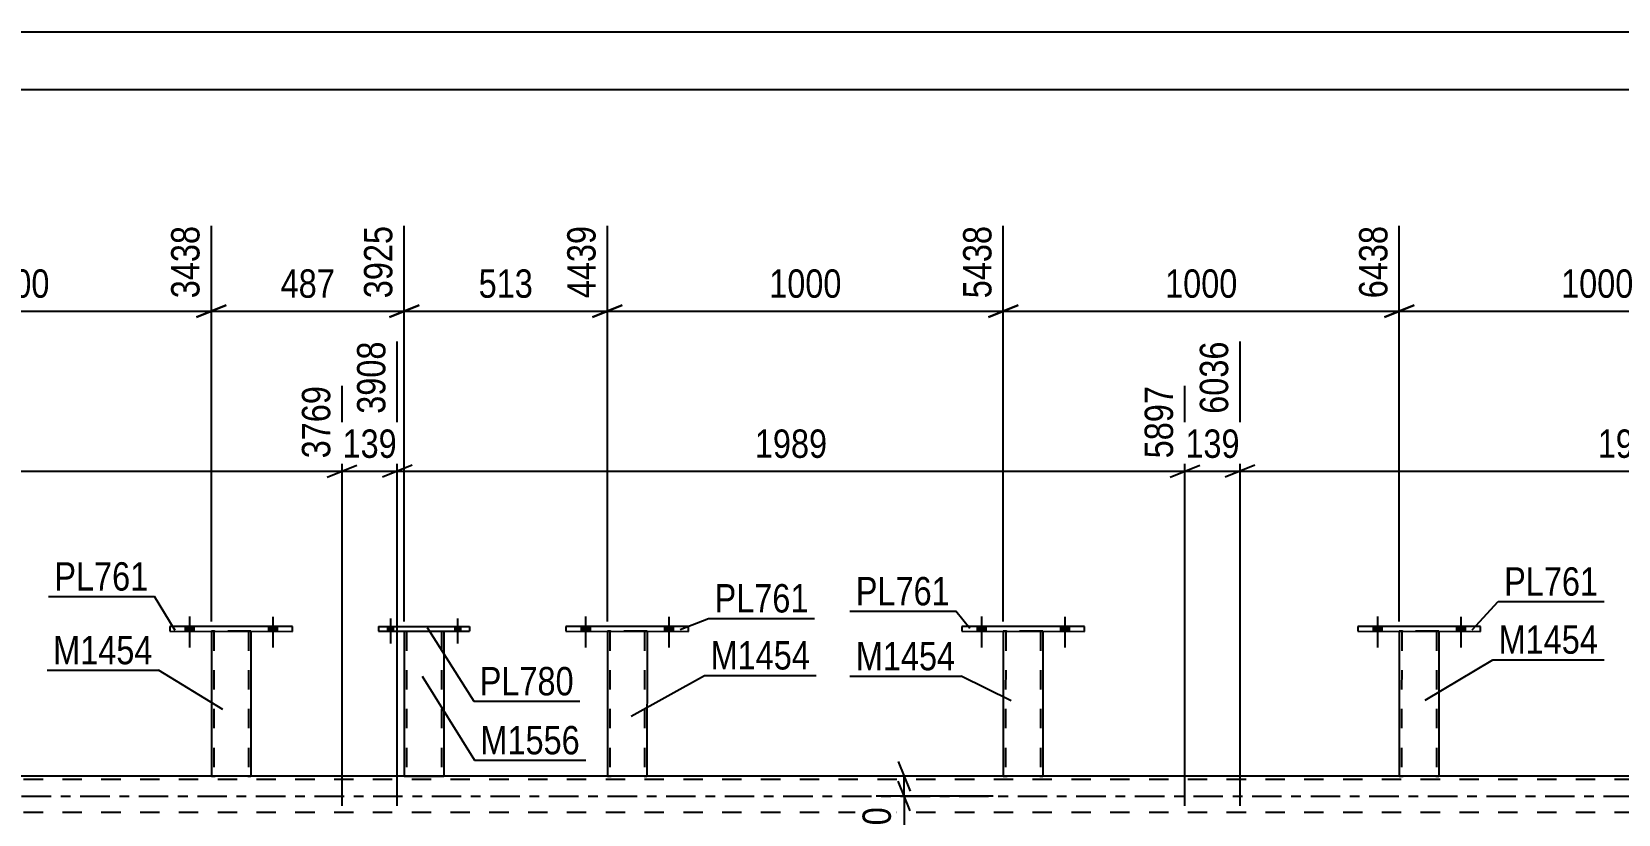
# Model space of a CAD drawing. Header units: millimetres. Extents: x 0 to 841, y 0 to 594.
# Drawn here: x 158.6 to 318.8, y 431.9 to 510.9 of the extents above; entities that cross this region are included whole.
import ezdxf

# ---------------------------------------------------------------- set-up
doc = ezdxf.new("R2010")
doc.units = ezdxf.units.MM
doc.linetypes.add('DXK_LINE_DOT2', pattern=[3.9198, 1.9599, -1.9599])
doc.linetypes.add('DXK_LINE_DOT3', pattern=[5.9187, 2.979, -0.9799, 0.9799, -0.9799])
doc.styles.add('Arial Narrow', font='ARIALN.TTF', dxfattribs={"height": 0.2})

# ---------------------------------------------------------------- blocks, each defined once
blk = doc.blocks.new('Part-318889158-3248 - 3138')
at = {"color": 2, "linetype": 'Continuous'}
for p, q in [((292.51, 450.86), (292.51, 450.38)), ((304.91, 450.85), (292.51, 450.86)), ((292.51, 450.38), (304.91, 450.37)), ((304.91, 450.37), (304.91, 450.85))]:
    blk.add_line(p, q, dxfattribs=at)
blk = doc.blocks.new('Bolt-318889158-3255 - 3138')
at = {"linetype": 'Continuous'}
for points in [[(214.08, 450.38), (214.96, 450.38), (214.96, 450.86), (214.08, 450.86)], [(222.48, 450.37), (223.36, 450.37), (223.36, 450.85), (222.48, 450.85)]]:
    blk.add_hatch(color=1, dxfattribs=at).paths.add_polyline_path(points)
at = {"color": 1, "linetype": 'Continuous'}
for p, q in [((214.08, 450.86), (214.08, 450.38)), ((214.52, 451.86), (214.52, 448.74)), ((214.96, 450.86), (214.96, 450.38)), ((222.48, 450.85), (222.48, 450.37)), ((222.92, 451.85), (222.92, 448.73)), ((223.36, 450.85), (223.36, 450.37))]:
    blk.add_line(p, q, dxfattribs=at)
blk = doc.blocks.new('Bolt-318889158-3256 - 3138')
at = {"linetype": 'Continuous'}
for points in [[(294.07, 450.38), (294.95, 450.38), (294.95, 450.86), (294.07, 450.86)], [(302.47, 450.37), (303.35, 450.37), (303.35, 450.85), (302.47, 450.85)]]:
    blk.add_hatch(color=1, dxfattribs=at).paths.add_polyline_path(points)
at = {"color": 1, "linetype": 'Continuous'}
for p, q in [((294.07, 450.86), (294.07, 450.38)), ((294.51, 451.86), (294.51, 448.74)), ((294.95, 450.86), (294.95, 450.38)), ((302.47, 450.85), (302.47, 450.37)), ((302.91, 451.85), (302.91, 448.73)), ((303.35, 450.85), (303.35, 450.37))]:
    blk.add_line(p, q, dxfattribs=at)
blk = doc.blocks.new('Bolt-318889158-3257 - 3138')
at = {"linetype": 'Continuous'}
for points in [[(294.07, 450.38), (294.95, 450.38), (294.95, 450.86), (294.07, 450.86)], [(302.47, 450.37), (303.35, 450.37), (303.35, 450.85), (302.47, 450.85)]]:
    blk.add_hatch(color=1, dxfattribs=at).paths.add_polyline_path(points)
at = {"color": 1, "linetype": 'Continuous'}
for p, q in [((294.07, 450.86), (294.07, 450.38)), ((294.51, 451.86), (294.51, 448.74)), ((294.95, 450.86), (294.95, 450.38)), ((302.47, 450.85), (302.47, 450.37)), ((302.91, 451.85), (302.91, 448.73)), ((303.35, 450.85), (303.35, 450.37))]:
    blk.add_line(p, q, dxfattribs=at)
blk = doc.blocks.new('Bolt-318889158-3347 - 3138')
at = {"linetype": 'Continuous'}
for points in [[(174.07, 450.38), (174.95, 450.38), (174.95, 450.86), (174.07, 450.86)], [(182.47, 450.37), (183.35, 450.37), (183.35, 450.85), (182.47, 450.85)]]:
    blk.add_hatch(color=1, dxfattribs=at).paths.add_polyline_path(points)
at = {"color": 1, "linetype": 'Continuous'}
for p, q in [((174.07, 450.86), (174.07, 450.38)), ((174.51, 451.86), (174.51, 448.74)), ((174.95, 450.86), (174.95, 450.38)), ((182.47, 450.85), (182.47, 450.37)), ((182.91, 451.85), (182.91, 448.73)), ((183.35, 450.85), (183.35, 450.37))]:
    blk.add_line(p, q, dxfattribs=at)
blk = doc.blocks.new('Bolt-318889158-3348 - 3138')
at = {"linetype": 'Continuous'}
for points in [[(174.07, 450.38), (174.95, 450.38), (174.95, 450.86), (174.07, 450.86)], [(182.47, 450.37), (183.35, 450.37), (183.35, 450.85), (182.47, 450.85)]]:
    blk.add_hatch(color=1, dxfattribs=at).paths.add_polyline_path(points)
at = {"color": 1, "linetype": 'Continuous'}
for p, q in [((174.07, 450.86), (174.07, 450.38)), ((174.51, 451.86), (174.51, 448.74)), ((174.95, 450.86), (174.95, 450.38)), ((182.47, 450.85), (182.47, 450.37)), ((182.91, 451.85), (182.91, 448.73)), ((183.35, 450.85), (183.35, 450.37))]:
    blk.add_line(p, q, dxfattribs=at)
blk = doc.blocks.new('Bolt-318889158-3349 - 3138')
at = {"linetype": 'Continuous'}
for points in [[(214.08, 450.38), (214.96, 450.38), (214.96, 450.86), (214.08, 450.86)], [(222.48, 450.37), (223.36, 450.37), (223.36, 450.85), (222.48, 450.85)]]:
    blk.add_hatch(color=1, dxfattribs=at).paths.add_polyline_path(points)
at = {"color": 1, "linetype": 'Continuous'}
for p, q in [((214.08, 450.86), (214.08, 450.38)), ((214.52, 451.86), (214.52, 448.74)), ((214.96, 450.86), (214.96, 450.38)), ((222.48, 450.85), (222.48, 450.37)), ((222.92, 451.85), (222.92, 448.73)), ((223.36, 450.85), (223.36, 450.37))]:
    blk.add_line(p, q, dxfattribs=at)
blk = doc.blocks.new('Part-318889158-3432 - 3138')
at = {"color": 2, "linetype": 'Continuous'}
for p, q in [((212.52, 450.86), (212.52, 450.38)), ((224.92, 450.85), (212.52, 450.86)), ((212.52, 450.38), (224.92, 450.37)), ((224.92, 450.37), (224.92, 450.85))]:
    blk.add_line(p, q, dxfattribs=at)
blk = doc.blocks.new('Part-318889158-3437 - 3138')
at = {"color": 2, "linetype": 'Continuous'}
for p, q in [((216.72, 450.38), (216.71, 435.74)), ((220.72, 450.37), (220.71, 435.74)), ((216.75, 435.74), (216.71, 435.74)), ((216.86, 435.74), (216.75, 435.74)), ((217.01, 435.74), (216.86, 435.74)), ((220.42, 435.74), (217.01, 435.74)), ((220.57, 435.74), (220.42, 435.74)), ((220.68, 435.74), (220.57, 435.74)), ((220.71, 435.74), (220.68, 435.74))]:
    blk.add_line(p, q, dxfattribs=at)
at = {"color": 7, "linetype": 'DXK_LINE_DOT2'}
for p, q in [((216.72, 450.38), (216.72, 450.38)), ((216.72, 450.38), (216.72, 450.38)), ((216.72, 450.38), (216.72, 450.38)), ((216.76, 450.38), (216.72, 450.38)), ((216.72, 450.38), (216.76, 450.38)), ((216.86, 450.38), (216.76, 450.38)), ((216.76, 450.38), (216.86, 450.38)), ((217.02, 450.38), (216.86, 450.38)), ((216.86, 450.38), (217.02, 450.38)), ((216.96, 450.38), (216.95, 435.74)), ((216.96, 450.38), (216.96, 450.38)), ((216.98, 450.38), (216.96, 450.38)), ((216.96, 450.38), (216.98, 450.38)), ((217.03, 450.38), (216.98, 450.38)), ((216.98, 450.38), (217.03, 450.38)), ((220.42, 450.38), (217.02, 450.38)), ((220.42, 450.38), (217.02, 450.38)), ((220.33, 450.38), (217.03, 450.38)), ((217.03, 450.38), (217.11, 450.38)), ((220.41, 450.38), (217.11, 450.38)), ((220.41, 450.38), (220.33, 450.38)), ((220.46, 450.38), (220.41, 450.38)), ((220.41, 450.38), (220.46, 450.38)), ((220.42, 450.38), (220.58, 450.38)), ((220.58, 450.38), (220.42, 450.38)), ((220.48, 450.38), (220.46, 450.38)), ((220.46, 450.38), (220.48, 450.38)), ((220.48, 450.38), (220.47, 435.74)), ((220.48, 450.38), (220.48, 450.38)), ((220.58, 450.38), (220.68, 450.38)), ((220.68, 450.38), (220.58, 450.38)), ((220.68, 450.38), (220.72, 450.38)), ((220.72, 450.38), (220.68, 450.38)), ((220.72, 450.38), (220.72, 450.38)), ((220.72, 450.38), (220.72, 450.37)), ((220.72, 450.37), (220.72, 450.38)), ((216.71, 435.74), (216.75, 435.74)), ((216.75, 435.74), (216.86, 435.74)), ((216.86, 435.74), (217.01, 435.74)), ((216.97, 435.74), (216.95, 435.74)), ((216.95, 435.74), (216.97, 435.74)), ((217.03, 435.74), (216.97, 435.74)), ((216.97, 435.74), (217.03, 435.74)), ((220.42, 435.74), (217.01, 435.74)), ((220.33, 435.74), (217.03, 435.74)), ((217.03, 435.74), (217.1, 435.74)), ((220.46, 435.74), (217.1, 435.74)), ((220.4, 435.74), (220.33, 435.74)), ((220.46, 435.74), (220.4, 435.74)), ((220.42, 435.74), (220.57, 435.74)), ((220.47, 435.74), (220.46, 435.74)), ((220.46, 435.74), (220.47, 435.74)), ((220.57, 435.74), (220.68, 435.74)), ((220.68, 435.74), (220.71, 435.74))]:
    blk.add_line(p, q, dxfattribs=at)
blk = doc.blocks.new('Part-318889158-3782 - 3138')
at = {"color": 2, "linetype": 'Continuous'}
for p, q in [((196.19, 450.38), (196.19, 435.74)), ((200.19, 450.38), (200.19, 435.74)), ((196.19, 435.74), (200.19, 435.74))]:
    blk.add_line(p, q, dxfattribs=at)
at = {"color": 7, "linetype": 'DXK_LINE_DOT2'}
for p, q in [((196.19, 450.38), (200.19, 450.38)), ((196.43, 450.38), (196.43, 435.74)), ((199.95, 450.38), (199.95, 435.74)), ((199.89, 435.74), (199.93, 435.74)), ((199.89, 435.74), (199.93, 435.74)), ((199.93, 435.74), (199.95, 435.74)), ((199.93, 435.74), (199.95, 435.74))]:
    blk.add_line(p, q, dxfattribs=at)
blk = doc.blocks.new('Part-318889158-3552 - 3138')
at = {"color": 2, "linetype": 'Continuous'}
for p, q in [((172.51, 450.86), (172.51, 450.38)), ((184.91, 450.85), (172.51, 450.86)), ((172.51, 450.38), (184.91, 450.37)), ((184.91, 450.37), (184.91, 450.85))]:
    blk.add_line(p, q, dxfattribs=at)
blk = doc.blocks.new('Part-318889158-3557 - 3138')
at = {"color": 2, "linetype": 'Continuous'}
for p, q in [((176.71, 450.38), (176.71, 435.74)), ((180.71, 450.37), (180.71, 435.74)), ((176.75, 435.74), (176.71, 435.74)), ((176.85, 435.74), (176.75, 435.74)), ((177.01, 435.74), (176.85, 435.74)), ((180.41, 435.74), (177.01, 435.74)), ((180.57, 435.74), (180.41, 435.74)), ((180.67, 435.74), (180.57, 435.74)), ((180.71, 435.74), (180.67, 435.74))]:
    blk.add_line(p, q, dxfattribs=at)
at = {"color": 7, "linetype": 'DXK_LINE_DOT2'}
for p, q in [((176.71, 450.38), (176.71, 450.38)), ((176.71, 450.38), (176.71, 450.38)), ((176.71, 450.38), (176.71, 450.38)), ((176.75, 450.38), (176.71, 450.38)), ((176.71, 450.38), (176.75, 450.38)), ((176.85, 450.38), (176.75, 450.38)), ((176.75, 450.38), (176.85, 450.38)), ((177.01, 450.38), (176.85, 450.38)), ((176.85, 450.38), (177.01, 450.38)), ((176.95, 450.38), (176.95, 450.38)), ((176.95, 450.38), (176.95, 435.74)), ((176.97, 450.38), (176.95, 450.38)), ((176.95, 450.38), (176.97, 450.38)), ((177.02, 450.38), (176.97, 450.38)), ((176.97, 450.38), (177.02, 450.38)), ((180.42, 450.38), (177.01, 450.38)), ((180.42, 450.38), (177.01, 450.38)), ((180.33, 450.38), (177.02, 450.38)), ((177.02, 450.38), (177.1, 450.38)), ((180.4, 450.38), (177.1, 450.38)), ((180.4, 450.38), (180.33, 450.38)), ((180.46, 450.38), (180.4, 450.38)), ((180.4, 450.38), (180.46, 450.38)), ((180.42, 450.38), (180.57, 450.38)), ((180.57, 450.38), (180.42, 450.38)), ((180.47, 450.38), (180.46, 450.38)), ((180.46, 450.38), (180.47, 450.38)), ((180.47, 450.38), (180.47, 450.38)), ((180.47, 450.38), (180.47, 435.74)), ((180.57, 450.38), (180.68, 450.38)), ((180.68, 450.38), (180.57, 450.38)), ((180.68, 450.38), (180.71, 450.38)), ((180.71, 450.38), (180.68, 450.38)), ((180.71, 450.38), (180.71, 450.38)), ((180.71, 450.38), (180.71, 450.37)), ((180.71, 450.37), (180.71, 450.38)), ((176.71, 435.74), (176.75, 435.74)), ((176.75, 435.74), (176.85, 435.74)), ((176.85, 435.74), (177.01, 435.74)), ((176.97, 435.74), (176.95, 435.74)), ((176.95, 435.74), (176.97, 435.74)), ((177.02, 435.74), (176.97, 435.74)), ((176.97, 435.74), (177.02, 435.74)), ((180.41, 435.74), (177.01, 435.74)), ((180.32, 435.74), (177.02, 435.74)), ((177.02, 435.74), (177.1, 435.74)), ((180.45, 435.74), (177.1, 435.74)), ((180.4, 435.74), (180.32, 435.74)), ((180.45, 435.74), (180.4, 435.74)), ((180.41, 435.74), (180.57, 435.74)), ((180.47, 435.74), (180.45, 435.74)), ((180.45, 435.74), (180.47, 435.74)), ((180.57, 435.74), (180.67, 435.74)), ((180.67, 435.74), (180.71, 435.74))]:
    blk.add_line(p, q, dxfattribs=at)
blk = doc.blocks.new('Part-318889158-3696 - 3138')
at = {"color": 7, "linetype": 'DXK_LINE_DOT2'}
for p, q in [((759.44, 435.42), (39.17, 435.42)), ((180.71, 435.74), (176.71, 435.74)), ((220.71, 435.74), (216.71, 435.74)), ((260.7, 435.74), (256.7, 435.74)), ((300.7, 435.74), (296.7, 435.74)), ((759.44, 432.06), (39.17, 432.06))]:
    blk.add_line(p, q, dxfattribs=at)
at = {"color": 2, "linetype": 'Continuous'}
for p, q in [((176.71, 435.74), (140.7, 435.74)), ((216.71, 435.74), (180.71, 435.74)), ((256.7, 435.74), (220.71, 435.74)), ((296.7, 435.74), (260.7, 435.74)), ((336.71, 435.74), (300.7, 435.74))]:
    blk.add_line(p, q, dxfattribs=at)
at = {"color": 7, "linetype": 'DXK_LINE_DOT3'}
blk.add_line((39.17, 433.74), (759.44, 433.74), dxfattribs=at)
blk = doc.blocks.new('Part-318889158-3709 - 3138')
at = {"color": 2, "linetype": 'Continuous'}
for p, q in [((296.71, 450.38), (296.7, 435.74)), ((300.71, 450.37), (300.7, 435.74)), ((296.74, 435.74), (296.7, 435.74)), ((296.84, 435.74), (296.74, 435.74)), ((297, 435.74), (296.84, 435.74)), ((300.41, 435.74), (297, 435.74)), ((300.56, 435.74), (300.41, 435.74)), ((300.67, 435.74), (300.56, 435.74)), ((300.7, 435.74), (300.67, 435.74))]:
    blk.add_line(p, q, dxfattribs=at)
at = {"color": 7, "linetype": 'DXK_LINE_DOT2'}
for p, q in [((296.71, 450.38), (296.71, 450.38)), ((296.71, 450.38), (296.71, 450.38)), ((296.71, 450.38), (296.71, 450.38)), ((296.74, 450.38), (296.71, 450.38)), ((296.71, 450.38), (296.74, 450.38)), ((296.85, 450.38), (296.74, 450.38)), ((296.74, 450.38), (296.85, 450.38)), ((297, 450.38), (296.85, 450.38)), ((296.85, 450.38), (297, 450.38)), ((296.95, 450.38), (296.94, 435.74)), ((296.95, 450.38), (296.95, 450.38)), ((296.97, 450.38), (296.95, 450.38)), ((296.95, 450.38), (296.97, 450.38)), ((297.02, 450.38), (296.97, 450.38)), ((296.97, 450.38), (297.02, 450.38)), ((300.41, 450.38), (297, 450.38)), ((300.41, 450.38), (297, 450.38)), ((300.32, 450.38), (297.02, 450.38)), ((297.02, 450.38), (297.1, 450.38)), ((300.4, 450.38), (297.1, 450.38)), ((300.4, 450.38), (300.32, 450.38)), ((300.45, 450.38), (300.4, 450.38)), ((300.4, 450.38), (300.45, 450.38)), ((300.41, 450.38), (300.57, 450.38)), ((300.57, 450.38), (300.41, 450.38)), ((300.47, 450.38), (300.45, 450.38)), ((300.45, 450.38), (300.47, 450.38)), ((300.47, 450.38), (300.46, 435.74)), ((300.47, 450.38), (300.47, 450.38)), ((300.57, 450.38), (300.67, 450.38)), ((300.67, 450.38), (300.57, 450.38)), ((300.67, 450.38), (300.71, 450.38)), ((300.71, 450.38), (300.67, 450.38)), ((300.71, 450.38), (300.71, 450.38)), ((300.71, 450.38), (300.71, 450.37)), ((300.71, 450.37), (300.71, 450.38)), ((296.7, 435.74), (296.74, 435.74)), ((296.74, 435.74), (296.84, 435.74)), ((296.84, 435.74), (297, 435.74)), ((296.96, 435.74), (296.94, 435.74)), ((296.94, 435.74), (296.96, 435.74)), ((297.01, 435.74), (296.96, 435.74)), ((296.96, 435.74), (297.01, 435.74)), ((300.41, 435.74), (297, 435.74)), ((300.32, 435.74), (297.01, 435.74)), ((297.01, 435.74), (297.09, 435.74)), ((300.45, 435.74), (297.09, 435.74)), ((300.39, 435.74), (300.32, 435.74)), ((300.45, 435.74), (300.39, 435.74)), ((300.41, 435.74), (300.56, 435.74)), ((300.46, 435.74), (300.45, 435.74)), ((300.45, 435.74), (300.46, 435.74)), ((300.56, 435.74), (300.67, 435.74)), ((300.67, 435.74), (300.7, 435.74))]:
    blk.add_line(p, q, dxfattribs=at)
blk = doc.blocks.new('Part-318889158-3746 - 3138')
at = {"color": 2, "linetype": 'Continuous'}
for p, q in [((256.71, 450.38), (256.7, 435.74)), ((260.71, 450.37), (260.7, 435.74)), ((256.74, 435.74), (256.7, 435.74)), ((256.84, 435.74), (256.74, 435.74)), ((257, 435.74), (256.84, 435.74)), ((260.41, 435.74), (257, 435.74)), ((260.56, 435.74), (260.41, 435.74)), ((260.67, 435.74), (260.56, 435.74)), ((260.7, 435.74), (260.67, 435.74))]:
    blk.add_line(p, q, dxfattribs=at)
at = {"color": 7, "linetype": 'DXK_LINE_DOT2'}
for p, q in [((256.71, 450.38), (256.71, 450.38)), ((256.71, 450.38), (256.71, 450.38)), ((256.71, 450.38), (256.71, 450.38)), ((256.74, 450.38), (256.71, 450.38)), ((256.71, 450.38), (256.74, 450.38)), ((256.85, 450.38), (256.74, 450.38)), ((256.74, 450.38), (256.85, 450.38)), ((257, 450.38), (256.85, 450.38)), ((256.85, 450.38), (257, 450.38)), ((256.95, 450.38), (256.94, 435.74)), ((256.95, 450.38), (256.95, 450.38)), ((256.97, 450.38), (256.95, 450.38)), ((256.95, 450.38), (256.97, 450.38)), ((257.02, 450.38), (256.97, 450.38)), ((256.97, 450.38), (257.02, 450.38)), ((260.41, 450.38), (257, 450.38)), ((260.41, 450.38), (257, 450.38)), ((260.32, 450.38), (257.02, 450.38)), ((257.02, 450.38), (257.1, 450.38)), ((260.4, 450.38), (257.1, 450.38)), ((260.4, 450.38), (260.32, 450.38)), ((260.45, 450.38), (260.4, 450.38)), ((260.4, 450.38), (260.45, 450.38)), ((260.41, 450.38), (260.57, 450.38)), ((260.57, 450.38), (260.41, 450.38)), ((260.47, 450.38), (260.45, 450.38)), ((260.45, 450.38), (260.47, 450.38)), ((260.47, 450.38), (260.46, 435.74)), ((260.47, 450.38), (260.47, 450.38)), ((260.57, 450.38), (260.67, 450.38)), ((260.67, 450.38), (260.57, 450.38)), ((260.67, 450.38), (260.71, 450.38)), ((260.71, 450.38), (260.67, 450.38)), ((260.71, 450.38), (260.71, 450.38)), ((260.71, 450.38), (260.71, 450.37)), ((260.71, 450.37), (260.71, 450.38)), ((256.7, 435.74), (256.74, 435.74)), ((256.74, 435.74), (256.84, 435.74)), ((256.84, 435.74), (257, 435.74)), ((256.96, 435.74), (256.94, 435.74)), ((256.94, 435.74), (256.96, 435.74)), ((257.01, 435.74), (256.96, 435.74)), ((256.96, 435.74), (257.01, 435.74)), ((260.41, 435.74), (257, 435.74)), ((260.32, 435.74), (257.01, 435.74)), ((257.01, 435.74), (257.09, 435.74)), ((260.45, 435.74), (257.09, 435.74)), ((260.39, 435.74), (260.32, 435.74)), ((260.45, 435.74), (260.39, 435.74)), ((260.41, 435.74), (260.56, 435.74)), ((260.46, 435.74), (260.45, 435.74)), ((260.45, 435.74), (260.46, 435.74)), ((260.56, 435.74), (260.67, 435.74)), ((260.67, 435.74), (260.7, 435.74))]:
    blk.add_line(p, q, dxfattribs=at)
blk = doc.blocks.new('Part-318889158-3751 - 3138')
at = {"color": 2, "linetype": 'Continuous'}
for p, q in [((252.51, 450.86), (252.51, 450.38)), ((264.91, 450.85), (252.51, 450.86)), ((252.51, 450.38), (264.91, 450.37)), ((264.91, 450.37), (264.91, 450.85))]:
    blk.add_line(p, q, dxfattribs=at)
blk = doc.blocks.new('Bolt-318889158-3752 - 3138')
at = {"linetype": 'Continuous'}
for points in [[(254.07, 450.38), (254.95, 450.38), (254.95, 450.86), (254.07, 450.86)], [(262.47, 450.37), (263.35, 450.37), (263.35, 450.85), (262.47, 450.85)]]:
    blk.add_hatch(color=1, dxfattribs=at).paths.add_polyline_path(points)
at = {"color": 1, "linetype": 'Continuous'}
for p, q in [((254.07, 450.86), (254.07, 450.38)), ((254.51, 451.86), (254.51, 448.74)), ((254.95, 450.86), (254.95, 450.38)), ((262.47, 450.85), (262.47, 450.37)), ((262.91, 451.85), (262.91, 448.73)), ((263.35, 450.85), (263.35, 450.37))]:
    blk.add_line(p, q, dxfattribs=at)
blk = doc.blocks.new('Bolt-318889158-3753 - 3138')
at = {"linetype": 'Continuous'}
for points in [[(254.07, 450.38), (254.95, 450.38), (254.95, 450.86), (254.07, 450.86)], [(262.47, 450.37), (263.35, 450.37), (263.35, 450.85), (262.47, 450.85)]]:
    blk.add_hatch(color=1, dxfattribs=at).paths.add_polyline_path(points)
at = {"color": 1, "linetype": 'Continuous'}
for p, q in [((254.07, 450.86), (254.07, 450.38)), ((254.51, 451.86), (254.51, 448.74)), ((254.95, 450.86), (254.95, 450.38)), ((262.47, 450.85), (262.47, 450.37)), ((262.91, 451.85), (262.91, 448.73)), ((263.35, 450.85), (263.35, 450.37))]:
    blk.add_line(p, q, dxfattribs=at)
blk = doc.blocks.new('Part-318889158-3787 - 3138')
at = {"color": 2, "linetype": 'Continuous'}
for p, q in [((193.59, 450.86), (193.59, 450.38)), ((193.59, 450.86), (202.79, 450.86)), ((193.59, 450.38), (202.79, 450.38)), ((202.79, 450.86), (202.79, 450.38))]:
    blk.add_line(p, q, dxfattribs=at)
at = {"color": 7, "linetype": 'DXK_LINE_DOT2'}
for p, q in [((193.59, 450.86), (202.79, 450.86)), ((193.59, 450.38), (202.79, 450.38))]:
    blk.add_line(p, q, dxfattribs=at)
blk = doc.blocks.new('Bolt-318889158-3788 - 3138')
at = {"linetype": 'Continuous'}
for points in [[(194.51, 450.38), (195.07, 450.38), (195.07, 450.86), (194.51, 450.86)], [(194.51, 450.38), (195.07, 450.38), (195.07, 450.86), (194.51, 450.86)], [(201.31, 450.38), (201.87, 450.38), (201.87, 450.86), (201.31, 450.86)], [(201.31, 450.38), (201.87, 450.38), (201.87, 450.86), (201.31, 450.86)]]:
    blk.add_hatch(color=1, dxfattribs=at).paths.add_polyline_path(points)
at = {"color": 1, "linetype": 'Continuous'}
for p, q in [((194.51, 450.86), (194.51, 450.38)), ((194.51, 450.86), (194.51, 450.38)), ((194.79, 451.66), (194.79, 449.14)), ((194.79, 451.66), (194.79, 449.14)), ((195.07, 450.86), (195.07, 450.38)), ((195.07, 450.86), (195.07, 450.38)), ((201.31, 450.86), (201.31, 450.38)), ((201.31, 450.86), (201.31, 450.38)), ((201.59, 451.66), (201.59, 449.14)), ((201.59, 451.66), (201.59, 449.14)), ((201.87, 450.86), (201.87, 450.38)), ((201.87, 450.86), (201.87, 450.38))]:
    blk.add_line(p, q, dxfattribs=at)
blk = doc.blocks.new('StraightDimension-318889158-6023 - 5006')
at = {"color": 7, "linetype": 'Continuous'}
blk.add_line((46.84, 505.11), (760.08, 505.11), dxfattribs=at)
blk = doc.blocks.new('StraightDimension-318889158-11034 - 5006')
at = {"color": 7, "linetype": 'Continuous'}
blk.add_line((47.48, 510.94), (759.44, 510.94), dxfattribs=at)
blk = doc.blocks.new('StraightDimension-318889158-20211 - 3138')
at = {"color": 7, "linetype": 'Continuous'}
for p, q in [((106.1, 432.74), (106.1, 475.16)), ((189.92, 432.74), (189.92, 475.16)), ((107.6, 467.15), (104.6, 465.95)), ((106.1, 466.55), (189.92, 466.55)), ((188.42, 465.95), (191.42, 467.15))]:
    blk.add_line(p, q, dxfattribs=at)
at = {"color": 0, "linetype": 'Continuous'}
blk.add_wipeout([(189.32, 475.76), (185.12, 475.76), (185.12, 467.25), (189.32, 467.25)], dxfattribs=at)
at = {"color": 0}
blk.add_wipeout([(152.26, 467.3), (152.26, 471.5), (143.75, 471.5), (143.75, 467.3)], dxfattribs=at)
at = {"color": 3, "linetype": 'Continuous', "style": 'Arial Narrow'}
blk.add_text('3769', height=2.863, rotation=90.0002, dxfattribs=at).set_placement((188.72, 467.85))
at = {"color": 3, "style": 'Arial Narrow'}
blk.add_text('2095', height=2.863, dxfattribs=at).set_placement((144.35, 467.9))
blk = doc.blocks.new('StraightDimension-318889158-20207 - 3138')
at = {"color": 7, "linetype": 'Continuous'}
for p, q in [((280.62, 432.74), (280.62, 479.66)), ((360.18, 432.74), (360.18, 475.16)), ((282.12, 467.15), (279.12, 465.95)), ((280.62, 466.55), (360.18, 466.55)), ((358.68, 465.95), (361.68, 467.15))]:
    blk.add_line(p, q, dxfattribs=at)
at = {"color": 0, "linetype": 'Continuous'}
blk.add_wipeout([(359.58, 475.76), (355.38, 475.76), (355.38, 467.25), (359.58, 467.25)], dxfattribs=at)
at = {"color": 0}
blk.add_wipeout([(324.66, 467.3), (324.66, 471.5), (316.15, 471.5), (316.15, 467.3)], dxfattribs=at)
at = {"color": 3, "linetype": 'Continuous', "style": 'Arial Narrow'}
blk.add_text('8025', height=2.863, rotation=90.0002, dxfattribs=at).set_placement((358.98, 467.85))
at = {"color": 3, "style": 'Arial Narrow'}
blk.add_text('1989', height=2.863, dxfattribs=at).set_placement((316.75, 467.9))
blk = doc.blocks.new('StraightDimension-318889158-20209 - 3138')
at = {"color": 7, "linetype": 'Continuous'}
for p, q in [((195.49, 432.74), (195.49, 479.66)), ((275.05, 432.74), (275.05, 475.16)), ((196.99, 467.15), (193.99, 465.95)), ((195.49, 466.55), (275.05, 466.55)), ((273.55, 465.95), (276.55, 467.15))]:
    blk.add_line(p, q, dxfattribs=at)
at = {"color": 0, "linetype": 'Continuous'}
blk.add_wipeout([(274.45, 475.76), (270.25, 475.76), (270.25, 467.25), (274.45, 467.25)], dxfattribs=at)
at = {"color": 0}
blk.add_wipeout([(239.53, 467.3), (239.53, 471.5), (231.01, 471.5), (231.01, 467.3)], dxfattribs=at)
at = {"color": 3, "linetype": 'Continuous', "style": 'Arial Narrow'}
blk.add_text('5897', height=2.863, rotation=90.0002, dxfattribs=at).set_placement((273.85, 467.85))
at = {"color": 3, "style": 'Arial Narrow'}
blk.add_text('1989', height=2.863, dxfattribs=at).set_placement((231.61, 467.9))
blk = doc.blocks.new('StraightDimension-318889158-19968 - 3138')
at = {"color": 7, "linetype": 'Continuous'}
for p, q in [((176.71, 451.38), (176.71, 491.33)), ((196.19, 451.38), (196.19, 491.33)), ((178.21, 483.32), (175.21, 482.12)), ((176.71, 482.72), (196.19, 482.72)), ((194.69, 482.12), (197.69, 483.32))]:
    blk.add_line(p, q, dxfattribs=at)
at = {"color": 0, "linetype": 'Continuous'}
blk.add_wipeout([(195.59, 491.93), (191.39, 491.93), (191.39, 483.42), (195.59, 483.42)], dxfattribs=at)
at = {"color": 0}
blk.add_wipeout([(189.8, 483.47), (189.8, 487.67), (183.11, 487.67), (183.11, 483.47)], dxfattribs=at)
at = {"color": 3, "linetype": 'Continuous', "style": 'Arial Narrow'}
blk.add_text('3925', height=2.863, rotation=90.0002, dxfattribs=at).set_placement((194.99, 484.02))
at = {"color": 3, "style": 'Arial Narrow'}
blk.add_text('487', height=2.863, dxfattribs=at).set_placement((183.71, 484.07))
blk = doc.blocks.new('StraightDimension-318889158-20210 - 3138')
at = {"color": 7, "linetype": 'Continuous'}
for p, q in [((195.49, 432.74), (195.49, 479.66)), ((189.92, 432.74), (189.92, 475.16)), ((188.42, 465.95), (191.42, 467.15)), ((189.92, 466.55), (195.49, 466.55)), ((196.99, 467.15), (193.99, 465.95))]:
    blk.add_line(p, q, dxfattribs=at)
at = {"color": 0}
blk.add_wipeout([(196.05, 467.3), (196.05, 471.5), (189.36, 471.5), (189.36, 467.3)], dxfattribs=at)
at = {"color": 3, "style": 'Arial Narrow'}
blk.add_text('139', height=2.863, dxfattribs=at).set_placement((189.96, 467.9))
at = {"color": 0, "linetype": 'Continuous'}
blk.add_wipeout([(194.89, 480.26), (190.69, 480.26), (190.69, 471.75), (194.89, 471.75)], dxfattribs=at)
at = {"color": 3, "linetype": 'Continuous', "style": 'Arial Narrow'}
blk.add_text('3908', height=2.863, rotation=90.0002, dxfattribs=at).set_placement((194.29, 472.35))
blk = doc.blocks.new('StraightDimension-318889158-19967 - 3138')
at = {"color": 7, "linetype": 'Continuous'}
for p, q in [((196.19, 451.38), (196.19, 491.33)), ((216.72, 451.38), (216.72, 491.33)), ((197.69, 483.32), (194.69, 482.12)), ((196.19, 482.72), (216.72, 482.72)), ((215.22, 482.12), (218.22, 483.32))]:
    blk.add_line(p, q, dxfattribs=at)
at = {"color": 0, "linetype": 'Continuous'}
blk.add_wipeout([(216.12, 491.93), (211.92, 491.93), (211.92, 483.42), (216.12, 483.42)], dxfattribs=at)
at = {"color": 0}
blk.add_wipeout([(209.8, 483.47), (209.8, 487.67), (203.11, 487.67), (203.11, 483.47)], dxfattribs=at)
at = {"color": 3, "linetype": 'Continuous', "style": 'Arial Narrow'}
blk.add_text('4439', height=2.863, rotation=90.0002, dxfattribs=at).set_placement((215.52, 484.02))
at = {"color": 3, "style": 'Arial Narrow'}
blk.add_text('513', height=2.863, dxfattribs=at).set_placement((203.71, 484.07))
blk = doc.blocks.new('StraightDimension-318889158-19969 - 3138')
at = {"color": 7, "linetype": 'Continuous'}
for p, q in [((136.71, 451.38), (136.71, 491.33)), ((176.71, 451.38), (176.71, 491.33)), ((138.21, 483.32), (135.21, 482.12)), ((136.71, 482.72), (176.71, 482.72)), ((175.21, 482.12), (178.21, 483.32))]:
    blk.add_line(p, q, dxfattribs=at)
at = {"color": 0, "linetype": 'Continuous'}
blk.add_wipeout([(176.11, 491.93), (171.91, 491.93), (171.91, 483.42), (176.11, 483.42)], dxfattribs=at)
at = {"color": 0}
blk.add_wipeout([(160.97, 483.47), (160.97, 487.67), (152.46, 487.67), (152.46, 483.47)], dxfattribs=at)
at = {"color": 3, "linetype": 'Continuous', "style": 'Arial Narrow'}
blk.add_text('3438', height=2.863, rotation=90.0002, dxfattribs=at).set_placement((175.51, 484.02))
at = {"color": 3, "style": 'Arial Narrow'}
blk.add_text('1000', height=2.863, dxfattribs=at).set_placement((153.06, 484.07))
blk = doc.blocks.new('StraightDimension-318889158-13329 - 3138')
at = {"color": 7, "linetype": 'Continuous'}
for p, q in [((246.1, 437.24), (247.3, 434.24)), ((255.7, 435.74), (243.85, 435.74)), ((247.3, 432.24), (246.1, 435.24)), ((246.7, 433.74), (246.7, 435.74)), ((255.7, 433.74), (243.85, 433.74))]:
    blk.add_line(p, q, dxfattribs=at)
at = {"color": 0}
blk.add_wipeout([(245.95, 433.21), (241.75, 433.21), (241.75, 428.36), (245.95, 428.36)], dxfattribs=at)
at = {"color": 7, "linetype": 'Continuous'}
blk.add_line((246.7, 433.74), (246.7, 427.83), dxfattribs=at)
blk.add_line((246.7, 433.74), (246.7, 427.83), dxfattribs=at)
at = {"color": 3, "style": 'Arial Narrow'}
blk.add_text('50', height=2.863, rotation=90.0002, dxfattribs=at).set_placement((245.35, 428.96))
blk = doc.blocks.new('StraightDimension-318889158-19964 - 3138')
at = {"color": 7, "linetype": 'Continuous'}
for p, q in [((296.71, 451.38), (296.71, 491.33)), ((336.71, 451.38), (336.71, 491.33)), ((298.21, 483.32), (295.21, 482.12)), ((296.71, 482.72), (336.71, 482.72)), ((335.21, 482.12), (338.21, 483.32))]:
    blk.add_line(p, q, dxfattribs=at)
at = {"color": 0, "linetype": 'Continuous'}
blk.add_wipeout([(336.11, 491.93), (331.91, 491.93), (331.91, 483.42), (336.11, 483.42)], dxfattribs=at)
at = {"color": 0}
blk.add_wipeout([(320.97, 483.47), (320.97, 487.67), (312.45, 487.67), (312.45, 483.47)], dxfattribs=at)
at = {"color": 3, "linetype": 'Continuous', "style": 'Arial Narrow'}
blk.add_text('7438', height=2.863, rotation=90.0002, dxfattribs=at).set_placement((335.51, 484.02))
at = {"color": 3, "style": 'Arial Narrow'}
blk.add_text('1000', height=2.863, dxfattribs=at).set_placement((313.05, 484.07))
blk = doc.blocks.new('StraightDimension-318889158-19965 - 3138')
at = {"color": 7, "linetype": 'Continuous'}
for p, q in [((256.71, 451.36), (256.71, 491.33)), ((296.71, 451.38), (296.71, 491.33)), ((258.21, 483.32), (255.21, 482.12)), ((256.71, 482.72), (296.71, 482.72)), ((295.21, 482.12), (298.21, 483.32))]:
    blk.add_line(p, q, dxfattribs=at)
at = {"color": 0, "linetype": 'Continuous'}
blk.add_wipeout([(296.11, 491.93), (291.91, 491.93), (291.91, 483.42), (296.11, 483.42)], dxfattribs=at)
at = {"color": 0}
blk.add_wipeout([(280.96, 483.47), (280.96, 487.67), (272.45, 487.67), (272.45, 483.47)], dxfattribs=at)
at = {"color": 3, "linetype": 'Continuous', "style": 'Arial Narrow'}
blk.add_text('6438', height=2.863, rotation=90.0002, dxfattribs=at).set_placement((295.51, 484.02))
at = {"color": 3, "style": 'Arial Narrow'}
blk.add_text('1000', height=2.863, dxfattribs=at).set_placement((273.05, 484.07))
blk = doc.blocks.new('StraightDimension-318889158-19966 - 3138')
at = {"color": 7, "linetype": 'Continuous'}
for p, q in [((216.72, 451.38), (216.72, 491.33)), ((256.71, 451.36), (256.71, 491.33)), ((218.22, 483.32), (215.22, 482.12)), ((216.72, 482.72), (256.71, 482.72)), ((255.21, 482.12), (258.21, 483.32))]:
    blk.add_line(p, q, dxfattribs=at)
at = {"color": 0, "linetype": 'Continuous'}
blk.add_wipeout([(256.11, 491.93), (251.91, 491.93), (251.91, 483.42), (256.11, 483.42)], dxfattribs=at)
at = {"color": 0}
blk.add_wipeout([(240.97, 483.47), (240.97, 487.67), (232.46, 487.67), (232.46, 483.47)], dxfattribs=at)
at = {"color": 3, "linetype": 'Continuous', "style": 'Arial Narrow'}
blk.add_text('5438', height=2.863, rotation=90.0002, dxfattribs=at).set_placement((255.51, 484.02))
at = {"color": 3, "style": 'Arial Narrow'}
blk.add_text('1000', height=2.863, dxfattribs=at).set_placement((233.06, 484.07))
blk = doc.blocks.new('StraightDimension-318889158-20208 - 3138')
at = {"color": 7, "linetype": 'Continuous'}
for p, q in [((280.62, 432.74), (280.62, 479.66)), ((275.05, 432.74), (275.05, 475.16)), ((273.55, 465.95), (276.55, 467.15)), ((275.05, 466.55), (280.62, 466.55)), ((282.12, 467.15), (279.12, 465.95))]:
    blk.add_line(p, q, dxfattribs=at)
at = {"color": 0}
blk.add_wipeout([(281.18, 467.3), (281.18, 471.5), (274.5, 471.5), (274.5, 467.3)], dxfattribs=at)
at = {"color": 3, "style": 'Arial Narrow'}
blk.add_text('139', height=2.863, dxfattribs=at).set_placement((275.1, 467.9))
at = {"color": 0, "linetype": 'Continuous'}
blk.add_wipeout([(280.02, 480.26), (275.82, 480.26), (275.82, 471.75), (280.02, 471.75)], dxfattribs=at)
at = {"color": 3, "linetype": 'Continuous', "style": 'Arial Narrow'}
blk.add_text('6036', height=2.863, rotation=90.0002, dxfattribs=at).set_placement((279.42, 472.35))
blk = doc.blocks.new('Mark-318889158-3244 - 3138')
at = {"color": 0}
blk.add_wipeout([(316.81, 453.98), (316.81, 456.98), (307.3, 456.98), (307.3, 453.98)], dxfattribs=at)
blk.add_wipeout([(316.81, 453.98), (316.81, 456.98), (307.3, 456.98), (307.3, 453.98)], dxfattribs=at)
at = {"color": 30, "linetype": 'Continuous'}
for p, q in [((304.07, 450.54), (306.7, 453.38)), ((306.7, 453.38), (317.41, 453.38))]:
    blk.add_line(p, q, dxfattribs=at)
at = {"color": 3, "style": 'Arial Narrow'}
blk.add_text('PL761', height=2.863, dxfattribs=at).set_placement((307.3, 453.98))
blk = doc.blocks.new('Mark-318889158-3428 - 3138')
at = {"color": 0}
blk.add_wipeout([(237.05, 452.28), (237.05, 455.28), (227.54, 455.28), (227.54, 452.28)], dxfattribs=at)
blk.add_wipeout([(237.05, 452.28), (237.05, 455.28), (227.54, 455.28), (227.54, 452.28)], dxfattribs=at)
at = {"color": 30, "linetype": 'Continuous'}
for p, q in [((224.07, 450.57), (226.94, 451.68)), ((226.94, 451.68), (237.65, 451.68))]:
    blk.add_line(p, q, dxfattribs=at)
at = {"color": 3, "style": 'Arial Narrow'}
blk.add_text('PL761', height=2.863, dxfattribs=at).set_placement((227.54, 452.28))
blk = doc.blocks.new('Mark-318889158-3742 - 3138')
at = {"color": 0}
blk.add_wipeout([(251.86, 446.44), (251.86, 449.44), (241.81, 449.44), (241.81, 446.44)], dxfattribs=at)
blk.add_wipeout([(251.86, 446.44), (251.86, 449.44), (241.81, 449.44), (241.81, 446.44)], dxfattribs=at)
at = {"color": 30, "linetype": 'Continuous'}
for p in [(241.21, 445.84), (257.51, 443.36)]:
    blk.add_line(p, (252.46, 445.84), dxfattribs=at)
at = {"color": 3, "style": 'Arial Narrow'}
blk.add_text('M1454', height=2.863, dxfattribs=at).set_placement((241.81, 446.44))
blk = doc.blocks.new('Mark-318889158-3433 - 3138')
at = {"color": 0}
blk.add_wipeout([(237.19, 446.52), (237.19, 449.52), (227.14, 449.52), (227.14, 446.52)], dxfattribs=at)
blk.add_wipeout([(237.19, 446.52), (237.19, 449.52), (227.14, 449.52), (227.14, 446.52)], dxfattribs=at)
at = {"color": 30, "linetype": 'Continuous'}
for p, q in [((219.11, 441.82), (226.54, 445.92)), ((226.54, 445.92), (237.79, 445.92))]:
    blk.add_line(p, q, dxfattribs=at)
at = {"color": 3, "style": 'Arial Narrow'}
blk.add_text('M1454', height=2.863, dxfattribs=at).set_placement((227.14, 446.52))
blk = doc.blocks.new('Mark-318889158-3548 - 3138')
at = {"color": 0}
blk.add_wipeout([(170.36, 454.49), (170.36, 457.49), (160.85, 457.49), (160.85, 454.49)], dxfattribs=at)
blk.add_wipeout([(170.36, 454.49), (170.36, 457.49), (160.85, 457.49), (160.85, 454.49)], dxfattribs=at)
at = {"color": 30, "linetype": 'Continuous'}
for p in [(160.25, 453.89), (173.04, 450.45)]:
    blk.add_line(p, (170.96, 453.89), dxfattribs=at)
at = {"color": 3, "style": 'Arial Narrow'}
blk.add_text('PL761', height=2.863, dxfattribs=at).set_placement((160.85, 454.49))
blk = doc.blocks.new('Mark-318889158-3553 - 3138')
at = {"color": 0}
blk.add_wipeout([(170.78, 447.05), (170.78, 450.05), (160.73, 450.05), (160.73, 447.05)], dxfattribs=at)
blk.add_wipeout([(170.78, 447.05), (170.78, 450.05), (160.73, 450.05), (160.73, 447.05)], dxfattribs=at)
at = {"color": 30, "linetype": 'Continuous'}
for p in [(160.13, 446.45), (177.86, 442.49)]:
    blk.add_line(p, (171.38, 446.45), dxfattribs=at)
at = {"color": 3, "style": 'Arial Narrow'}
blk.add_text('M1454', height=2.863, dxfattribs=at).set_placement((160.73, 447.05))
blk = doc.blocks.new('Mark-318889158-3705 - 3138')
at = {"color": 0}
blk.add_wipeout([(316.79, 448.11), (316.79, 451.11), (306.74, 451.11), (306.74, 448.11)], dxfattribs=at)
blk.add_wipeout([(316.79, 448.11), (316.79, 451.11), (306.74, 451.11), (306.74, 448.11)], dxfattribs=at)
at = {"color": 30, "linetype": 'Continuous'}
for p, q in [((299.32, 443.42), (306.14, 447.51)), ((306.14, 447.51), (317.39, 447.51))]:
    blk.add_line(p, q, dxfattribs=at)
at = {"color": 3, "style": 'Arial Narrow'}
blk.add_text('M1454', height=2.863, dxfattribs=at).set_placement((306.74, 448.11))
blk = doc.blocks.new('Mark-318889158-3747 - 3138')
at = {"color": 0}
blk.add_wipeout([(251.31, 453), (251.31, 456), (241.81, 456), (241.81, 453)], dxfattribs=at)
blk.add_wipeout([(251.31, 453), (251.31, 456), (241.81, 456), (241.81, 453)], dxfattribs=at)
at = {"color": 30, "linetype": 'Continuous'}
for p in [(241.21, 452.4), (253.34, 450.65)]:
    blk.add_line(p, (251.91, 452.4), dxfattribs=at)
at = {"color": 3, "style": 'Arial Narrow'}
blk.add_text('PL761', height=2.863, dxfattribs=at).set_placement((241.81, 453))
blk = doc.blocks.new('Mark-318889158-3778 - 3138')
at = {"color": 0}
blk.add_wipeout([(213.94, 437.95), (213.94, 440.95), (203.89, 440.95), (203.89, 437.95)], dxfattribs=at)
blk.add_wipeout([(213.94, 437.95), (213.94, 440.95), (203.89, 440.95), (203.89, 437.95)], dxfattribs=at)
at = {"color": 30, "linetype": 'Continuous'}
for p, q in [((198.02, 445.86), (203.29, 437.35)), ((203.29, 437.35), (214.54, 437.35))]:
    blk.add_line(p, q, dxfattribs=at)
at = {"color": 3, "style": 'Arial Narrow'}
blk.add_text('M1556', height=2.863, dxfattribs=at).set_placement((203.89, 437.95))
blk = doc.blocks.new('Mark-318889158-3783 - 3138')
at = {"color": 0}
blk.add_wipeout([(213.32, 443.91), (213.32, 446.91), (203.82, 446.91), (203.82, 443.91)], dxfattribs=at)
blk.add_wipeout([(213.32, 443.91), (213.32, 446.91), (203.82, 446.91), (203.82, 443.91)], dxfattribs=at)
at = {"color": 30, "linetype": 'Continuous'}
for p, q in [((198.52, 450.76), (203.22, 443.31)), ((203.22, 443.31), (213.92, 443.31))]:
    blk.add_line(p, q, dxfattribs=at)
at = {"color": 3, "style": 'Arial Narrow'}
blk.add_text('PL780', height=2.863, dxfattribs=at).set_placement((203.82, 443.91))

msp = doc.modelspace()

# ---------------------------------------------------------------- block references
for name in ['StraightDimension-318889158-6023 - 5006', 'Part-318889158-3552 - 3138', 'Bolt-318889158-3347 - 3138', 'Bolt-318889158-3348 - 3138', 'Part-318889158-3557 - 3138', 'Part-318889158-3787 - 3138', 'Bolt-318889158-3788 - 3138', 'Part-318889158-3782 - 3138', 'Part-318889158-3432 - 3138', 'Bolt-318889158-3255 - 3138', 'Bolt-318889158-3349 - 3138', 'Part-318889158-3437 - 3138', 'Part-318889158-3751 - 3138', 'Bolt-318889158-3752 - 3138', 'Bolt-318889158-3753 - 3138', 'Part-318889158-3746 - 3138', 'Part-318889158-3248 - 3138', 'Bolt-318889158-3256 - 3138', 'Bolt-318889158-3257 - 3138', 'Part-318889158-3709 - 3138', 'Part-318889158-3696 - 3138']:
    msp.add_blockref(name, (0, 0))

# ---------------------------------------------------------------- next in the draw order: block references
for name in ['StraightDimension-318889158-11034 - 5006', 'StraightDimension-318889158-20209 - 3138', 'StraightDimension-318889158-20207 - 3138', 'StraightDimension-318889158-20211 - 3138']:
    msp.add_blockref(name, (0, 0))

# ---------------------------------------------------------------- next in the draw order: block references
for name in ['StraightDimension-318889158-19968 - 3138', 'StraightDimension-318889158-19964 - 3138', 'Mark-318889158-3433 - 3138', 'Mark-318889158-3742 - 3138', 'Mark-318889158-3778 - 3138', 'StraightDimension-318889158-13329 - 3138']:
    msp.add_blockref(name, (0, 0))

# ---------------------------------------------------------------- next in the draw order: block references
for name in ['StraightDimension-318889158-19969 - 3138', 'StraightDimension-318889158-19965 - 3138', 'StraightDimension-318889158-20210 - 3138', 'Mark-318889158-3244 - 3138']:
    msp.add_blockref(name, (0, 0))

# ---------------------------------------------------------------- next in the draw order: block references
for name in ['StraightDimension-318889158-19967 - 3138', 'StraightDimension-318889158-20208 - 3138', 'Mark-318889158-3548 - 3138', 'Mark-318889158-3705 - 3138']:
    msp.add_blockref(name, (0, 0))

# ---------------------------------------------------------------- next in the draw order: block references
for name in ['StraightDimension-318889158-19966 - 3138', 'Mark-318889158-3783 - 3138', 'Mark-318889158-3553 - 3138']:
    msp.add_blockref(name, (0, 0))

# ---------------------------------------------------------------- next in the draw order: block references
for name in ['Mark-318889158-3428 - 3138', 'Mark-318889158-3747 - 3138']:
    msp.add_blockref(name, (0, 0))

doc.saveas('drawing.dxf')
